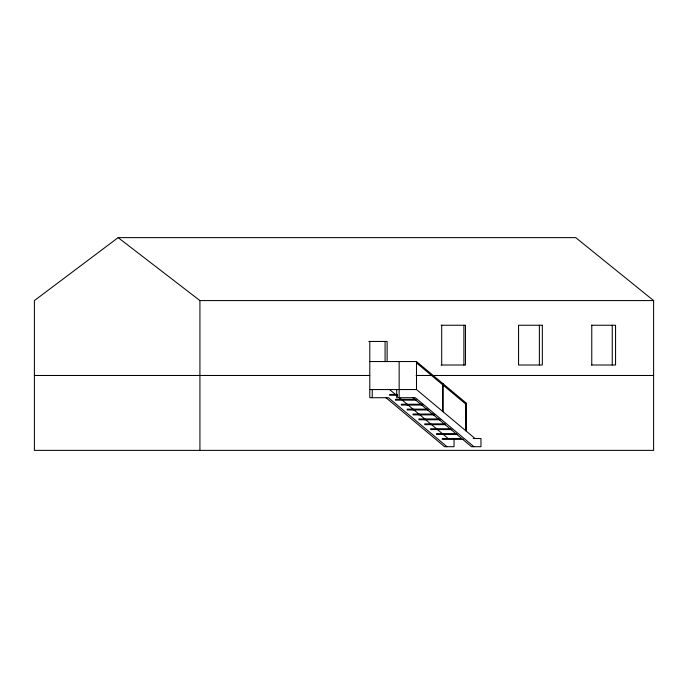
<?xml version="1.0" encoding="UTF-8"?>
<svg xmlns="http://www.w3.org/2000/svg" width="688" height="688" viewBox="0 0 688 688"><rect width="100%" height="100%" fill="white"/><g stroke="black" fill="none" stroke-linecap="round" stroke-linejoin="round"><path stroke-width="1.03" d="M118.138 237.627L34.4 300.579L34.4 450.373L653.6 450.373L653.6 300.579L575.71 237.627L118.138 237.627L199.924 300.579L653.6 300.579M441.146 325.243L465.475 325.243L465.475 365.01L441.146 365.01M591.56 325.243L615.554 325.243L615.554 365.01L591.56 365.01M368.759 341.454L387.138 341.454L387.138 361.656M369.791 361.544L416.498 361.544L466.301 403.168L466.301 431.178M34.4 375.476L369.791 375.476M416.154 375.476L653.6 375.476M369.791 389.554L416.498 389.554L475.098 438.54M397.578 394.448L389.589 394.448L389.589 395.265L397.578 395.265M415.655 399.35L395.445 399.35L395.445 400.167L416.722 400.167M422.578 404.252L401.31 404.252L401.31 405.06L423.12 405.06M427.377 409.145L407.167 409.145L407.167 409.962L428.443 409.962M433.234 414.047L413.032 414.047L413.032 414.864L434.842 414.864M439.099 418.94L418.889 418.94L418.889 419.757L440.165 419.757M444.955 423.842L424.754 423.842L424.754 424.659L445.497 424.659M450.821 428.744L430.611 428.744L430.611 429.561L451.878 429.561M456.677 433.638L436.476 433.638L436.476 434.455L457.219 434.455M461.502 438.54L442.332 438.54L442.332 439.357L463.626 439.357M473.198 438.54L480.964 438.54L480.964 446.701L471.504 446.701L412.895 397.716M416.498 362.903L442.565 384.695M443.192 385.211L465.716 404.045M473.946 446.701L415.346 397.716L396.701 397.716L396.701 389.554M389.589 389.554L395.445 394.448M396.185 395.058L397.647 396.288M399.109 397.509L401.31 399.35M402.041 399.96L448.189 438.54M447.037 446.701L388.436 397.716L369.791 397.716L369.791 341.454M385.985 397.716L444.594 446.701L454.054 446.701L454.054 439.357M612.243 325.243L612.243 365.01M591.766 325.243L591.766 365.01M539.375 325.243L539.375 365.01M465.716 402.686L465.716 430.697M463.893 325.243L463.893 365.01M443.192 383.852L443.192 411.863M442.565 383.336L442.565 411.347M442.332 433.638L442.332 434.455M441.696 325.243L441.696 365.01M436.476 428.744L436.476 429.561M430.611 423.842L430.611 424.659M424.754 418.94L424.754 419.757M418.889 414.047L418.889 414.864M416.498 361.544L416.498 389.554M413.032 409.145L413.032 409.962M407.167 404.252L407.167 405.06M399.152 361.544L399.152 397.716M385.082 341.454L385.082 361.759M372.242 389.554L372.242 397.716M199.924 300.579L199.924 450.373M542.342 325.243L518.563 325.243L518.563 365.01L542.342 365.01L542.342 325.243"/></g></svg>
